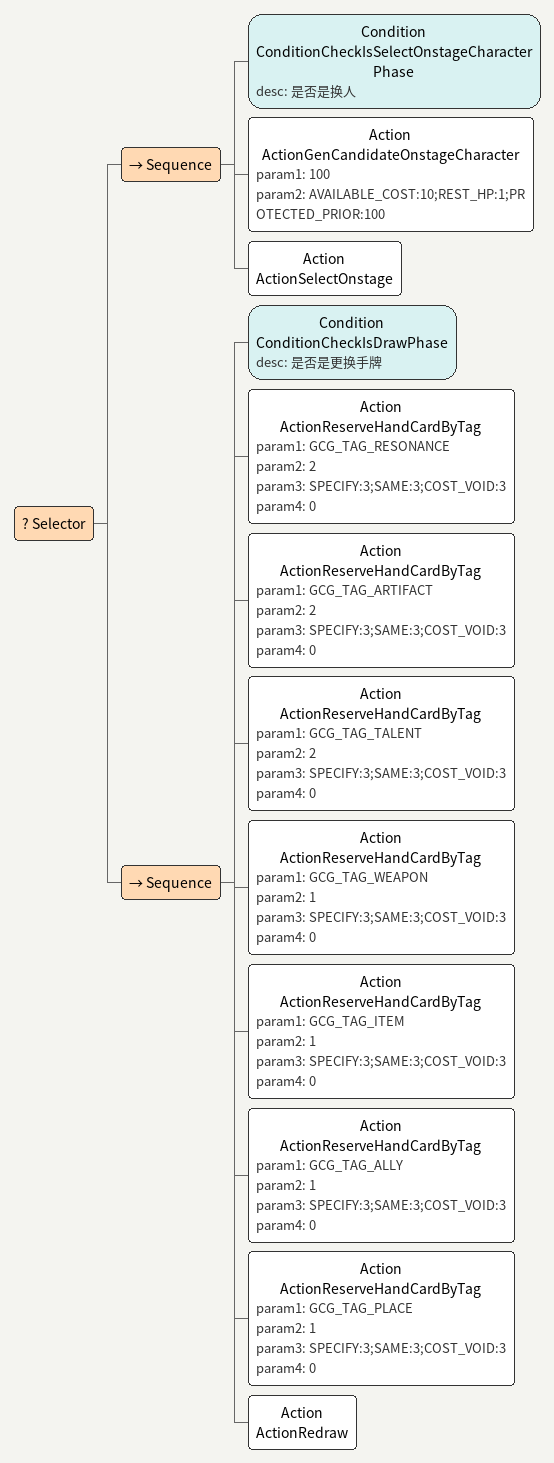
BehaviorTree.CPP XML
<Selector>
	<Sequence>
		<Condition name="ConditionCheckIsSelectOnstageCharacterPhase" desc="是否是换人"/>
		<Action name="ActionGenCandidateOnstageCharacter" param1="100" param2="AVAILABLE_COST:10;REST_HP:1;PROTECTED_PRIOR:100"/>
		<Action name="ActionSelectOnstage"/>
	</Sequence>
	<Sequence>
		<Condition name="ConditionCheckIsDrawPhase" desc="是否是更换手牌"/>

		<Action name="ActionReserveHandCardByTag" param1="GCG_TAG_RESONANCE" param2="2" param3="SPECIFY:3;SAME:3;COST_VOID:3" param4="0"/>
		<Action name="ActionReserveHandCardByTag" param1="GCG_TAG_ARTIFACT" param2="2" param3="SPECIFY:3;SAME:3;COST_VOID:3" param4="0"/>
		<Action name="ActionReserveHandCardByTag" param1="GCG_TAG_TALENT" param2="2" param3="SPECIFY:3;SAME:3;COST_VOID:3" param4="0"/>

		<Action name="ActionReserveHandCardByTag" param1="GCG_TAG_WEAPON" param2="1" param3="SPECIFY:3;SAME:3;COST_VOID:3" param4="0"/>
		<Action name="ActionReserveHandCardByTag" param1="GCG_TAG_ITEM" param2="1" param3="SPECIFY:3;SAME:3;COST_VOID:3" param4="0"/>
		<Action name="ActionReserveHandCardByTag" param1="GCG_TAG_ALLY" param2="1" param3="SPECIFY:3;SAME:3;COST_VOID:3" param4="0"/>
		<Action name="ActionReserveHandCardByTag" param1="GCG_TAG_PLACE" param2="1" param3="SPECIFY:3;SAME:3;COST_VOID:3" param4="0"/>

		<Action name="ActionRedraw"/>
	</Sequence>
</Selector>
